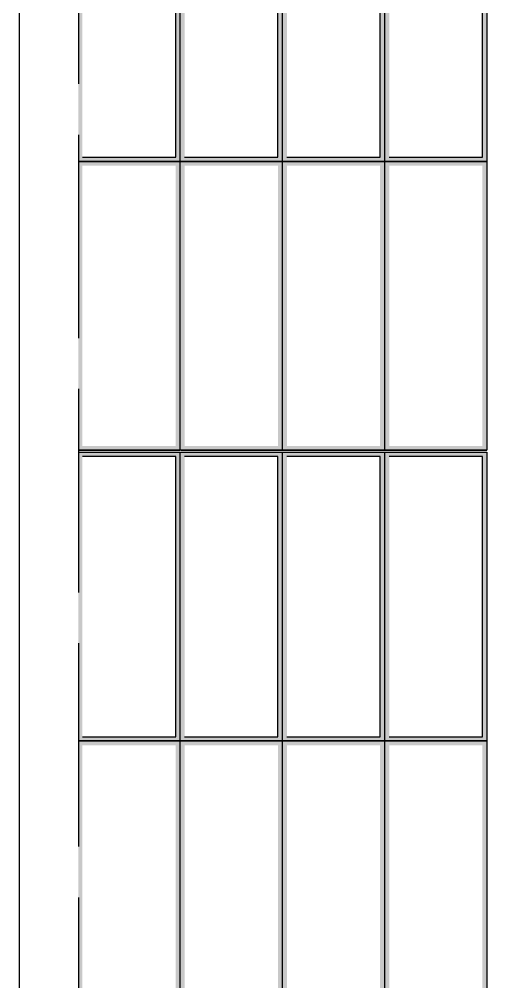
# Model space of a CAD drawing. Header units: inches. Extents: x 2620 to 4317, y 1826 to 2873.
# Drawn here: x 3636.2 to 3663.8, y 2373 to 2429.8 of the extents above; entities that cross this region are included whole.
import ezdxf

# ---------------------------------------------------------------- set-up
doc = ezdxf.new("R2010")
doc.units = ezdxf.units.IN
doc.header["$MEASUREMENT"] = 0
doc.linetypes.add('ACAD_ISO02W100', pattern=[15, 12, -3])

msp = doc.modelspace()

# ---------------------------------------------------------------- hatches: boundary and pattern name
h = msp.add_hatch(color=256)
h.dxf.hatch_style = 1
h.set_gradient(color1=(242, 103, 34), color2=(248, 153, 30), tint=1)
h.paths.add_polyline_path([(3645.72352, 2438.46196), (3639.72352, 2438.46196), (3639.72352, 2421.42196), (3645.72352, 2421.42196)])
h.paths.add_polyline_path([(3645.47352, 2421.67196), (3639.97352, 2421.67196), (3639.97352, 2438.21196), (3645.47352, 2438.21196)], flags=16)
h = msp.add_hatch(color=256)
h.dxf.hatch_style = 1
h.set_gradient(color1=(242, 103, 34), color2=(248, 153, 30), tint=1)
h.paths.add_polyline_path([(3651.75088, 2438.46196), (3645.75088, 2438.46196), (3645.75088, 2421.42196), (3651.75088, 2421.42196)])
h.paths.add_polyline_path([(3651.50088, 2421.67196), (3646.00088, 2421.67196), (3646.00088, 2438.21196), (3651.50088, 2438.21196)], flags=16)
h = msp.add_hatch(color=256)
h.dxf.hatch_style = 1
h.set_gradient(color1=(242, 103, 34), color2=(248, 153, 30), tint=1)
h.paths.add_polyline_path([(3657.77825, 2438.46196), (3651.77825, 2438.46196), (3651.77825, 2421.42196), (3657.77825, 2421.42196)])
h.paths.add_polyline_path([(3657.52825, 2421.67196), (3652.02825, 2421.67196), (3652.02825, 2438.21196), (3657.52825, 2438.21196)], flags=16)
h = msp.add_hatch(color=256)
h.dxf.hatch_style = 1
h.set_gradient(color1=(242, 103, 34), color2=(248, 153, 30), tint=1)
h.paths.add_polyline_path([(3663.8131, 2438.46196), (3657.8131, 2438.46196), (3657.8131, 2421.42196), (3663.8131, 2421.42196)])
h.paths.add_polyline_path([(3663.5631, 2421.67196), (3658.0631, 2421.67196), (3658.0631, 2438.21196), (3663.5631, 2438.21196)], flags=16)
h = msp.add_hatch(color=256)
h.dxf.hatch_style = 1
h.set_gradient(color1=(242, 103, 34), color2=(248, 153, 30), tint=1)
h.paths.add_polyline_path([(3645.72352, 2421.42196), (3639.72352, 2421.42196), (3639.72352, 2404.38196), (3645.72352, 2404.38196)])
h.paths.add_polyline_path([(3645.47352, 2404.63196), (3639.97352, 2404.63196), (3639.97352, 2421.17196), (3645.47352, 2421.17196)], flags=16)
h = msp.add_hatch(color=256)
h.dxf.hatch_style = 1
h.set_gradient(color1=(242, 103, 34), color2=(248, 153, 30), tint=1)
h.paths.add_polyline_path([(3651.75088, 2421.42196), (3645.75088, 2421.42196), (3645.75088, 2404.38196), (3651.75088, 2404.38196)])
h.paths.add_polyline_path([(3651.50088, 2404.63196), (3646.00088, 2404.63196), (3646.00088, 2421.17196), (3651.50088, 2421.17196)], flags=16)
h = msp.add_hatch(color=256)
h.dxf.hatch_style = 1
h.set_gradient(color1=(242, 103, 34), color2=(248, 153, 30), tint=1)
h.paths.add_polyline_path([(3657.77825, 2421.42196), (3651.77825, 2421.42196), (3651.77825, 2404.38196), (3657.77825, 2404.38196)])
h.paths.add_polyline_path([(3657.52825, 2404.63196), (3652.02825, 2404.63196), (3652.02825, 2421.17196), (3657.52825, 2421.17196)], flags=16)
h = msp.add_hatch(color=256)
h.dxf.hatch_style = 1
h.set_gradient(color1=(242, 103, 34), color2=(248, 153, 30), tint=1)
h.paths.add_polyline_path([(3663.8131, 2421.42196), (3657.8131, 2421.42196), (3657.8131, 2404.38196), (3663.8131, 2404.38196)])
h.paths.add_polyline_path([(3663.5631, 2404.63196), (3658.0631, 2404.63196), (3658.0631, 2421.17196), (3663.5631, 2421.17196)], flags=16)
h = msp.add_hatch(color=256)
h.dxf.hatch_style = 1
h.set_gradient(color1=(242, 103, 34), color2=(248, 153, 30), tint=1)
h.paths.add_polyline_path([(3645.72352, 2404.2695), (3639.72352, 2404.2695), (3639.72352, 2387.2295), (3645.72352, 2387.2295)])
h.paths.add_polyline_path([(3645.47352, 2387.4795), (3639.97352, 2387.4795), (3639.97352, 2404.0195), (3645.47352, 2404.0195)], flags=16)
h = msp.add_hatch(color=256)
h.dxf.hatch_style = 1
h.set_gradient(color1=(242, 103, 34), color2=(248, 153, 30), tint=1)
h.paths.add_polyline_path([(3651.75088, 2404.2695), (3645.75088, 2404.2695), (3645.75088, 2387.2295), (3651.75088, 2387.2295)])
h.paths.add_polyline_path([(3651.50088, 2387.4795), (3646.00088, 2387.4795), (3646.00088, 2404.0195), (3651.50088, 2404.0195)], flags=16)
h = msp.add_hatch(color=256)
h.dxf.hatch_style = 1
h.set_gradient(color1=(242, 103, 34), color2=(248, 153, 30), tint=1)
h.paths.add_polyline_path([(3657.77825, 2404.2695), (3651.77825, 2404.2695), (3651.77825, 2387.2295), (3657.77825, 2387.2295)])
h.paths.add_polyline_path([(3657.52825, 2387.4795), (3652.02825, 2387.4795), (3652.02825, 2404.0195), (3657.52825, 2404.0195)], flags=16)
h = msp.add_hatch(color=256)
h.dxf.hatch_style = 1
h.set_gradient(color1=(242, 103, 34), color2=(248, 153, 30), tint=1)
h.paths.add_polyline_path([(3663.8131, 2404.2695), (3657.8131, 2404.2695), (3657.8131, 2387.2295), (3663.8131, 2387.2295)])
h.paths.add_polyline_path([(3663.5631, 2387.4795), (3658.0631, 2387.4795), (3658.0631, 2404.0195), (3663.5631, 2404.0195)], flags=16)
h = msp.add_hatch(color=256)
h.dxf.hatch_style = 1
h.set_gradient(color1=(242, 103, 34), color2=(248, 153, 30), tint=1)
h.paths.add_polyline_path([(3645.72352, 2387.2295), (3639.72352, 2387.2295), (3639.72352, 2370.1895), (3645.72352, 2370.1895)])
h.paths.add_polyline_path([(3645.47352, 2370.4395), (3639.97352, 2370.4395), (3639.97352, 2386.9795), (3645.47352, 2386.9795)], flags=16)
h = msp.add_hatch(color=256)
h.dxf.hatch_style = 1
h.set_gradient(color1=(242, 103, 34), color2=(248, 153, 30), tint=1)
h.paths.add_polyline_path([(3651.75088, 2387.2295), (3645.75088, 2387.2295), (3645.75088, 2370.1895), (3651.75088, 2370.1895)])
h.paths.add_polyline_path([(3651.50088, 2370.4395), (3646.00088, 2370.4395), (3646.00088, 2386.9795), (3651.50088, 2386.9795)], flags=16)
h = msp.add_hatch(color=256)
h.dxf.hatch_style = 1
h.set_gradient(color1=(242, 103, 34), color2=(248, 153, 30), tint=1)
h.paths.add_polyline_path([(3657.77825, 2387.2295), (3651.77825, 2387.2295), (3651.77825, 2370.1895), (3657.77825, 2370.1895)])
h.paths.add_polyline_path([(3657.52825, 2370.4395), (3652.02825, 2370.4395), (3652.02825, 2386.9795), (3657.52825, 2386.9795)], flags=16)
h = msp.add_hatch(color=256)
h.dxf.hatch_style = 1
h.set_gradient(color1=(242, 103, 34), color2=(248, 153, 30), tint=1)
h.paths.add_polyline_path([(3663.8131, 2387.2295), (3657.8131, 2387.2295), (3657.8131, 2370.1895), (3663.8131, 2370.1895)])
h.paths.add_polyline_path([(3663.5631, 2370.4395), (3658.0631, 2370.4395), (3658.0631, 2386.9795), (3663.5631, 2386.9795)], flags=16)

# ---------------------------------------------------------------- linework, layer by layer
for p, q in [((3636.24991, 2662.99441), (3636.24991, 2194.99441)), ((3645.72352, 2438.46196), (3645.72352, 2421.42196)), ((3651.75088, 2438.46196), (3651.75088, 2421.42196)), ((3657.77825, 2438.46196), (3657.77825, 2421.42196)), ((3663.8131, 2438.46196), (3663.8131, 2421.42196)), ((3645.47352, 2421.67196), (3645.47352, 2438.21196)), ((3651.50088, 2421.67196), (3651.50088, 2438.21196)), ((3657.52825, 2421.67196), (3657.52825, 2438.21196)), ((3663.5631, 2421.67196), (3663.5631, 2438.21196)), ((3639.72352, 2421.42196), (3645.72352, 2421.42196)), ((3645.72352, 2421.42196), (3639.72352, 2421.42196)), ((3639.97352, 2421.67196), (3645.47352, 2421.67196)), ((3639.97352, 2421.42196), (3645.72352, 2421.42196)), ((3645.72352, 2421.42196), (3645.72352, 2404.38196)), ((3645.75088, 2421.42196), (3651.75088, 2421.42196)), ((3651.75088, 2421.42196), (3645.75088, 2421.42196)), ((3646.00088, 2421.67196), (3651.50088, 2421.67196)), ((3646.00088, 2421.42196), (3651.75088, 2421.42196)), ((3651.75088, 2421.42196), (3651.75088, 2404.38196)), ((3651.77825, 2421.42196), (3657.77825, 2421.42196)), ((3657.77825, 2421.42196), (3651.77825, 2421.42196)), ((3652.02825, 2421.67196), (3657.52825, 2421.67196)), ((3652.02825, 2421.42196), (3657.77825, 2421.42196)), ((3657.77825, 2421.42196), (3657.77825, 2404.38196)), ((3657.8131, 2421.42196), (3663.8131, 2421.42196)), ((3663.8131, 2421.42196), (3657.8131, 2421.42196)), ((3658.0631, 2421.67196), (3663.5631, 2421.67196)), ((3658.0631, 2421.42196), (3663.8131, 2421.42196)), ((3663.8131, 2421.42196), (3663.8131, 2404.38196)), ((3639.72352, 2404.38196), (3645.72352, 2404.38196)), ((3645.72352, 2404.38196), (3639.72352, 2404.38196)), ((3639.72352, 2404.2695), (3645.72352, 2404.2695)), ((3639.97352, 2404.38196), (3645.72352, 2404.38196)), ((3639.97352, 2404.2695), (3645.72352, 2404.2695)), ((3645.72352, 2404.2695), (3645.72352, 2387.2295)), ((3645.75088, 2404.38196), (3651.75088, 2404.38196)), ((3651.75088, 2404.38196), (3645.75088, 2404.38196)), ((3645.75088, 2404.2695), (3651.75088, 2404.2695)), ((3646.00088, 2404.38196), (3651.75088, 2404.38196)), ((3646.00088, 2404.2695), (3651.75088, 2404.2695)), ((3651.75088, 2404.2695), (3651.75088, 2387.2295)), ((3651.77825, 2404.38196), (3657.77825, 2404.38196)), ((3657.77825, 2404.38196), (3651.77825, 2404.38196)), ((3651.77825, 2404.2695), (3657.77825, 2404.2695)), ((3652.02825, 2404.38196), (3657.77825, 2404.38196)), ((3652.02825, 2404.2695), (3657.77825, 2404.2695)), ((3657.77825, 2404.2695), (3657.77825, 2387.2295)), ((3657.8131, 2404.38196), (3663.8131, 2404.38196)), ((3663.8131, 2404.38196), (3657.8131, 2404.38196)), ((3657.8131, 2404.2695), (3663.8131, 2404.2695)), ((3658.0631, 2404.38196), (3663.8131, 2404.38196)), ((3658.0631, 2404.2695), (3663.8131, 2404.2695)), ((3663.8131, 2404.2695), (3663.8131, 2387.2295)), ((3645.47352, 2404.0195), (3639.97352, 2404.0195)), ((3645.47352, 2387.4795), (3645.47352, 2404.0195)), ((3651.50088, 2404.0195), (3646.00088, 2404.0195)), ((3651.50088, 2387.4795), (3651.50088, 2404.0195)), ((3657.52825, 2404.0195), (3652.02825, 2404.0195)), ((3657.52825, 2387.4795), (3657.52825, 2404.0195)), ((3663.5631, 2404.0195), (3658.0631, 2404.0195)), ((3663.5631, 2387.4795), (3663.5631, 2404.0195)), ((3639.72352, 2387.2295), (3645.72352, 2387.2295)), ((3645.72352, 2387.2295), (3639.72352, 2387.2295)), ((3639.97352, 2387.4795), (3645.47352, 2387.4795)), ((3639.97352, 2387.2295), (3645.72352, 2387.2295)), ((3645.72352, 2387.2295), (3645.72352, 2370.1895)), ((3645.75088, 2387.2295), (3651.75088, 2387.2295)), ((3651.75088, 2387.2295), (3645.75088, 2387.2295)), ((3646.00088, 2387.4795), (3651.50088, 2387.4795)), ((3646.00088, 2387.2295), (3651.75088, 2387.2295)), ((3651.75088, 2387.2295), (3651.75088, 2370.1895)), ((3651.77825, 2387.2295), (3657.77825, 2387.2295)), ((3657.77825, 2387.2295), (3651.77825, 2387.2295)), ((3652.02825, 2387.4795), (3657.52825, 2387.4795)), ((3652.02825, 2387.2295), (3657.77825, 2387.2295)), ((3657.77825, 2387.2295), (3657.77825, 2370.1895)), ((3657.8131, 2387.2295), (3663.8131, 2387.2295)), ((3663.8131, 2387.2295), (3657.8131, 2387.2295)), ((3658.0631, 2387.4795), (3663.5631, 2387.4795)), ((3658.0631, 2387.2295), (3663.8131, 2387.2295)), ((3663.8131, 2387.2295), (3663.8131, 2370.1895))]:
    msp.add_line(p, q)
at = {"linetype": 'ACAD_ISO02W100'}
msp.add_line((3639.74991, 2662.99441), (3639.74991, 2194.99441), dxfattribs=at)

doc.saveas('drawing.dxf')
